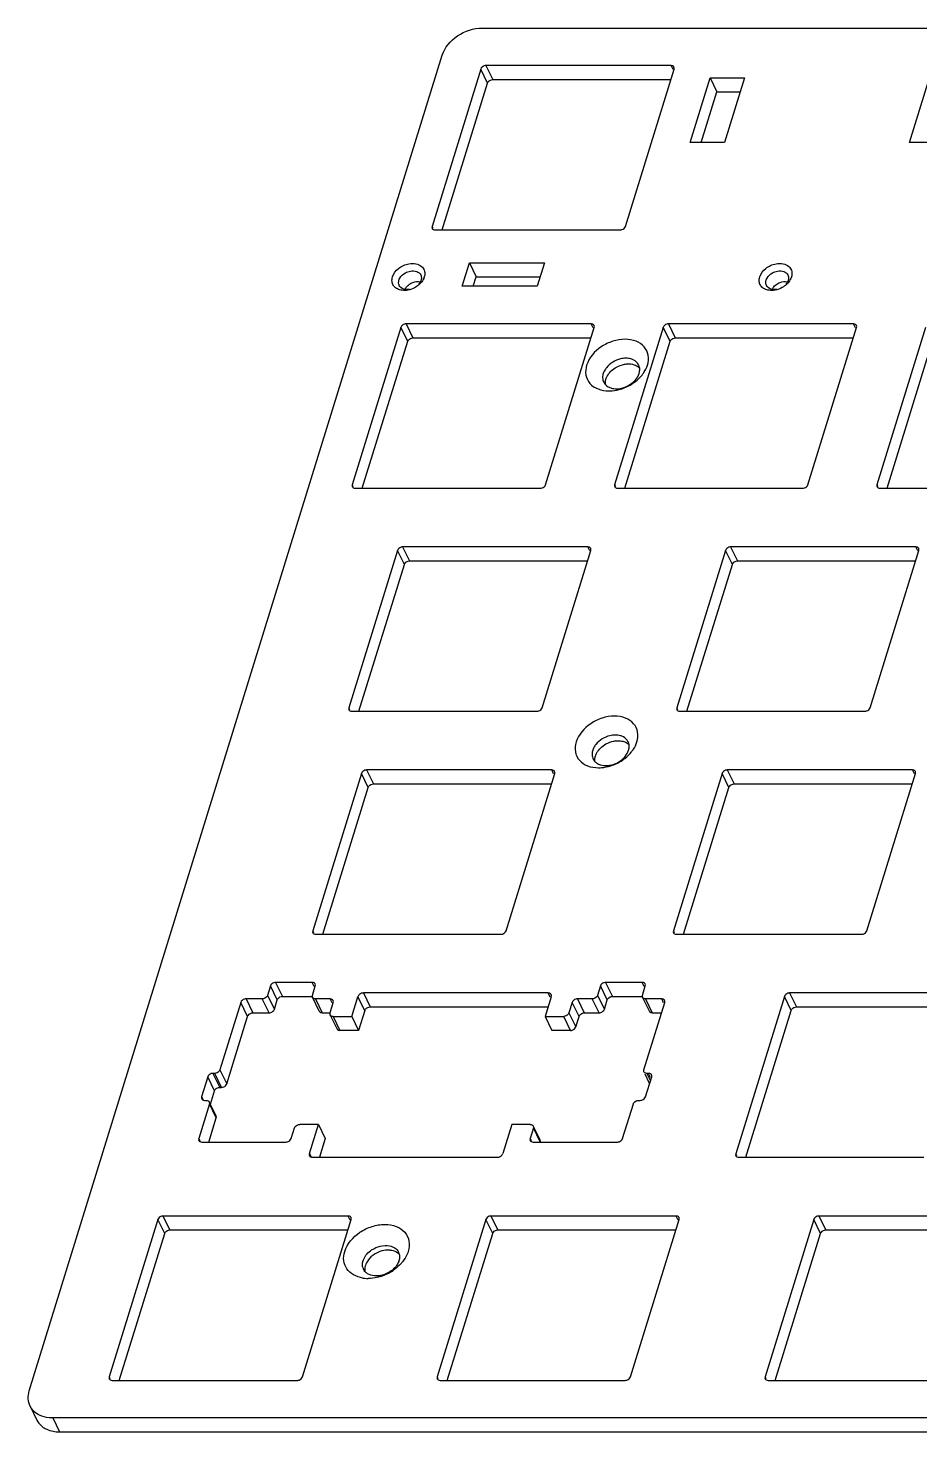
# Model space of a CAD drawing. Header units: millimetres. Extents: x 491 to 1718, y -1006 to -146.
# Drawn here: x 1123.4 to 1182.9, y -400.4 to -306.7 of the extents above; entities that cross this region are included whole.
import ezdxf

# ---------------------------------------------------------------- set-up
doc = ezdxf.new("R2010")
doc.units = ezdxf.units.MM
doc.layers.get('0').update_dxf_attribs({"lineweight": 30})

msp = doc.modelspace()

# ---------------------------------------------------------------- linework, layer by layer
at = {"color": 7, "linetype": 'Continuous'}
for p, q in [((1153.681, -306.677), (1508.336, -306.677)), ((1123.458, -397.621), (1151.006, -308.479)), ((1153.569, -309.411), (1150.323, -319.915)), ((1154.027, -310.343), (1153.569, -309.411)), ((1153.912, -309.18), (1154.37, -310.112)), ((1166.264, -309.18), (1153.912, -309.18)), ((1163.218, -319.915), (1166.464, -309.411)), ((1166.394, -309.445), (1166.264, -309.18)), ((1167.532, -314.314), (1168.863, -310.006)), ((1168.863, -310.006), (1169.321, -310.939)), ((1168.863, -310.006), (1171.166, -310.006)), ((1171.166, -310.006), (1169.835, -314.314)), ((1182.177, -314.314), (1183.508, -310.006)), ((1150.997, -320.146), (1154.027, -310.343)), ((1154.37, -310.112), (1166.247, -310.112)), ((1168.278, -314.314), (1169.321, -310.939)), ((1169.321, -310.939), (1170.878, -310.939)), ((1169.835, -314.314), (1167.532, -314.314)), ((1184.48, -314.314), (1182.177, -314.314)), ((1150.323, -319.915), (1150.376, -320.023)), ((1150.523, -320.146), (1162.875, -320.146)), ((1152.328, -323.91), (1152.812, -322.343)), ((1152.812, -322.343), (1153.27, -323.276)), ((1152.812, -322.343), (1157.819, -322.343)), ((1157.819, -322.343), (1157.335, -323.91)), ((1157.335, -323.91), (1152.328, -323.91)), ((1153.074, -323.91), (1153.27, -323.276)), ((1153.27, -323.276), (1157.531, -323.276)), ((1148.243, -326.647), (1144.997, -337.151)), ((1148.7, -327.579), (1148.243, -326.647)), ((1148.586, -326.415), (1149.044, -327.348)), ((1160.937, -326.415), (1148.586, -326.415)), ((1157.892, -337.151), (1161.138, -326.647)), ((1161.068, -326.681), (1160.937, -326.415)), ((1165.743, -326.647), (1162.497, -337.151)), ((1166.201, -327.579), (1165.743, -326.647)), ((1166.086, -326.415), (1166.544, -327.348)), ((1178.438, -326.415), (1166.086, -326.415)), ((1175.392, -337.151), (1178.638, -326.647)), ((1178.568, -326.681), (1178.438, -326.415)), ((1183.243, -326.647), (1179.997, -337.151)), ((1145.671, -337.382), (1148.7, -327.579)), ((1149.044, -327.348), (1160.921, -327.348)), ((1163.171, -337.382), (1166.201, -327.579)), ((1166.544, -327.348), (1178.421, -327.348)), ((1180.671, -337.382), (1183.701, -327.579)), ((1144.997, -337.151), (1145.049, -337.258)), ((1162.497, -337.151), (1162.55, -337.258)), ((1179.997, -337.151), (1180.05, -337.258)), ((1145.197, -337.382), (1157.548, -337.382)), ((1162.697, -337.382), (1175.049, -337.382)), ((1180.197, -337.382), (1192.549, -337.382)), ((1148.019, -341.53), (1144.773, -352.034)), ((1148.476, -342.462), (1148.019, -341.53)), ((1148.362, -341.299), (1148.819, -342.231)), ((1160.713, -341.299), (1148.362, -341.299)), ((1157.667, -352.034), (1160.913, -341.53)), ((1160.843, -341.564), (1160.713, -341.299)), ((1169.894, -341.53), (1166.648, -352.034)), ((1170.351, -342.462), (1169.894, -341.53)), ((1170.237, -341.299), (1170.695, -342.231)), ((1182.588, -341.299), (1170.237, -341.299)), ((1179.543, -352.034), (1182.789, -341.53)), ((1182.719, -341.564), (1182.588, -341.299)), ((1145.447, -352.265), (1148.476, -342.462)), ((1148.819, -342.231), (1160.697, -342.231)), ((1167.322, -352.265), (1170.351, -342.462)), ((1170.695, -342.231), (1182.572, -342.231)), ((1144.773, -352.034), (1144.825, -352.142)), ((1166.648, -352.034), (1166.7, -352.142)), ((1144.973, -352.265), (1157.324, -352.265)), ((1166.848, -352.265), (1179.199, -352.265)), ((1145.607, -356.413), (1142.361, -366.917)), ((1146.064, -357.345), (1145.607, -356.413)), ((1145.95, -356.182), (1146.408, -357.114)), ((1158.301, -356.182), (1145.95, -356.182)), ((1155.256, -366.917), (1158.502, -356.413)), ((1158.432, -356.447), (1158.301, -356.182)), ((1169.67, -356.413), (1166.423, -366.917)), ((1170.127, -357.345), (1169.67, -356.413)), ((1170.013, -356.182), (1170.47, -357.114)), ((1182.364, -356.182), (1170.013, -356.182)), ((1179.318, -366.917), (1182.564, -356.413)), ((1182.494, -356.447), (1182.364, -356.182)), ((1143.035, -367.148), (1146.064, -357.345)), ((1146.408, -357.114), (1158.285, -357.114)), ((1167.098, -367.148), (1170.127, -357.345)), ((1170.47, -357.114), (1182.348, -357.114)), ((1142.361, -366.917), (1142.414, -367.025)), ((1142.561, -367.148), (1154.913, -367.148)), ((1166.423, -366.917), (1166.476, -367.025)), ((1166.624, -367.148), (1178.975, -367.148)), ((1139.539, -370.595), (1139.345, -371.222)), ((1139.996, -371.527), (1139.539, -370.595)), ((1139.888, -370.36), (1140.345, -371.292)), ((1142.328, -370.36), (1139.888, -370.36)), ((1142.461, -370.63), (1142.328, -370.36)), ((1142.339, -371.222), (1142.532, -370.595)), ((1161.552, -370.595), (1161.358, -371.222)), ((1162.01, -371.527), (1161.552, -370.595)), ((1161.901, -370.36), (1162.359, -371.292)), ((1164.342, -370.36), (1161.901, -370.36)), ((1164.474, -370.63), (1164.342, -370.36)), ((1164.352, -371.222), (1164.546, -370.595)), ((1137.565, -371.692), (1136.173, -376.196)), ((1138.023, -372.624), (1137.565, -371.692)), ((1137.914, -371.457), (1138.371, -372.389)), ((1138.996, -371.457), (1137.914, -371.457)), ((1139.454, -372.389), (1138.996, -371.457)), ((1139.345, -371.222), (1139.803, -372.154)), ((1139.803, -372.154), (1139.996, -371.527)), ((1140.345, -371.292), (1142.339, -371.292)), ((1142.345, -371.354), (1142.339, -371.222)), ((1142.803, -372.286), (1142.346, -371.354)), ((1142.542, -371.457), (1143, -372.389)), ((1143.532, -371.457), (1142.542, -371.457)), ((1143.518, -372.397), (1143.736, -371.692)), ((1143.665, -371.727), (1143.532, -371.457)), ((1144.97, -372.632), (1145.378, -371.312)), ((1145.835, -372.244), (1145.378, -371.312)), ((1145.744, -371.065), (1146.202, -371.997)), ((1158.059, -371.065), (1145.744, -371.065)), ((1158.273, -371.312), (1157.865, -372.632)), ((1158.198, -371.349), (1158.059, -371.065)), ((1159.67, -371.692), (1159.453, -372.397)), ((1160.128, -372.624), (1159.67, -371.692)), ((1160.019, -371.457), (1160.477, -372.389)), ((1161.009, -371.457), (1160.019, -371.457)), ((1161.467, -372.389), (1161.009, -371.457)), ((1161.358, -371.222), (1161.816, -372.154)), ((1161.816, -372.154), (1162.01, -371.527)), ((1162.359, -371.292), (1164.352, -371.292)), ((1164.359, -371.354), (1164.352, -371.222)), ((1164.816, -372.286), (1164.359, -371.354)), ((1164.45, -376.196), (1165.842, -371.692)), ((1164.556, -371.457), (1165.013, -372.389)), ((1165.638, -371.457), (1164.556, -371.457)), ((1165.77, -371.727), (1165.638, -371.457)), ((1173.82, -371.296), (1170.574, -381.801)), ((1174.278, -372.229), (1173.82, -371.296)), ((1174.164, -371.065), (1174.621, -371.997)), ((1186.515, -371.065), (1174.164, -371.065)), ((1136.631, -377.128), (1138.023, -372.624)), ((1138.371, -372.389), (1139.454, -372.389)), ((1143, -372.389), (1143.518, -372.389)), ((1143.525, -372.529), (1143.518, -372.397)), ((1143.983, -373.461), (1143.525, -372.529)), ((1143.722, -372.632), (1144.179, -373.564)), ((1143.722, -372.632), (1144.97, -372.632)), ((1144.97, -372.632), (1145.427, -373.564)), ((1145.835, -372.244), (1145.427, -373.564)), ((1146.202, -371.997), (1158.061, -371.997)), ((1157.865, -372.632), (1158.322, -373.564)), ((1157.865, -372.632), (1159.104, -372.632)), ((1159.561, -373.564), (1159.104, -372.632)), ((1159.453, -372.397), (1159.91, -373.329)), ((1159.91, -373.329), (1160.128, -372.624)), ((1160.477, -372.389), (1161.467, -372.389)), ((1165.013, -372.389), (1165.626, -372.389)), ((1171.249, -382.032), (1174.278, -372.229)), ((1174.621, -371.997), (1186.499, -371.997)), ((1145.427, -373.564), (1144.179, -373.564)), ((1159.561, -373.564), (1158.322, -373.564)), ((1135.709, -376.431), (1136.167, -377.363)), ((1135.824, -376.431), (1135.709, -376.431)), ((1136.282, -377.363), (1135.824, -376.431)), ((1136.173, -376.196), (1136.631, -377.128)), ((1164.456, -376.328), (1164.45, -376.196)), ((1164.837, -377.103), (1164.535, -376.489)), ((1164.653, -376.431), (1164.894, -376.92)), ((1164.768, -376.431), (1164.653, -376.431)), ((1164.901, -376.701), (1164.768, -376.431)), ((1135.36, -376.666), (1134.949, -377.998)), ((1135.818, -377.598), (1135.36, -376.666)), ((1136.167, -377.363), (1136.282, -377.363)), ((1164.561, -377.998), (1164.972, -376.666)), ((1134.949, -377.998), (1135.051, -378.206)), ((1135.152, -378.233), (1135.267, -378.233)), ((1135.464, -378.335), (1135.471, -378.468)), ((1135.922, -379.268), (1135.464, -378.335)), ((1135.541, -378.493), (1135.818, -377.598)), ((1164.097, -378.233), (1164.212, -378.233)), ((1135.471, -378.468), (1134.757, -380.778)), ((1135.929, -379.4), (1135.471, -378.468)), ((1163.034, -380.778), (1163.748, -378.468)), ((1135.43, -381.013), (1135.929, -379.4)), ((1140.928, -380.778), (1141.146, -380.073)), ((1142.743, -379.838), (1141.495, -379.838)), ((1142.141, -381.785), (1142.743, -379.838)), ((1142.743, -379.838), (1143.2, -380.771)), ((1155.638, -379.838), (1155.036, -381.785)), ((1156.877, -379.838), (1155.638, -379.838)), ((1157.08, -380.073), (1156.862, -380.778)), ((1157.531, -380.874), (1157.073, -379.941)), ((1157.074, -379.941), (1157.08, -380.073)), ((1157.538, -381.006), (1157.08, -380.073)), ((1134.757, -380.778), (1134.859, -380.987)), ((1134.961, -381.013), (1140.579, -381.013)), ((1143.2, -380.771), (1142.811, -382.032)), ((1156.862, -380.778), (1156.965, -380.987)), ((1157.066, -381.013), (1162.685, -381.013)), ((1142.141, -381.785), (1142.25, -382.006)), ((1142.355, -382.032), (1154.67, -382.032)), ((1170.574, -381.801), (1170.627, -381.908)), ((1170.775, -382.032), (1183.126, -382.032)), ((1132.376, -385.948), (1132.834, -386.881)), ((1144.728, -385.948), (1132.376, -385.948)), ((1144.858, -386.214), (1144.728, -385.948)), ((1154.252, -385.948), (1154.709, -386.881)), ((1166.603, -385.948), (1154.252, -385.948)), ((1166.733, -386.214), (1166.603, -385.948)), ((1176.127, -385.948), (1176.584, -386.881)), ((1188.478, -385.948), (1176.127, -385.948)), ((1132.033, -386.179), (1128.787, -396.684)), ((1132.491, -387.112), (1132.033, -386.179)), ((1132.834, -386.881), (1144.711, -386.881)), ((1141.682, -396.684), (1144.928, -386.179)), ((1153.909, -386.179), (1150.662, -396.684)), ((1154.366, -387.112), (1153.909, -386.179)), ((1154.709, -386.881), (1166.587, -386.881)), ((1163.557, -396.684), (1166.803, -386.179)), ((1175.784, -386.179), (1172.538, -396.684)), ((1176.241, -387.112), (1175.784, -386.179)), ((1176.584, -386.881), (1188.462, -386.881)), ((1129.462, -396.915), (1132.491, -387.112)), ((1151.337, -396.915), (1154.366, -387.112)), ((1173.212, -396.915), (1176.241, -387.112)), ((1128.787, -396.684), (1128.84, -396.791)), ((1128.988, -396.915), (1141.339, -396.915)), ((1150.662, -396.684), (1150.715, -396.791)), ((1150.863, -396.915), (1163.214, -396.915)), ((1172.538, -396.684), (1172.59, -396.791)), ((1172.738, -396.915), (1185.089, -396.915)), ((1123.512, -398.635), (1123.97, -399.567)), ((1125.02, -399.423), (1125.478, -400.355)), ((1516.103, -399.423), (1125.02, -399.423)), ((1125.478, -400.355), (1516.561, -400.355))]:
    msp.add_line(p, q, dxfattribs=at)
for centre, radius, start, end in [((1148.507, -323.669), 0.418, 194.35605, 206.14092), ((1172.998, -323.669), 0.418, 194.35605, 206.14092), ((1163.631, -329.865), 0.737, 42.97183, 50.16591), ((1162.384, -329.999), 0.686, 194.17779, 220.93074), ((1162.407, -329.979), 0.716, 220.9307, 224.79642), ((1162.021, -327.865), 3.04, 287.68324, 303.91527), ((1162.93, -355.01), 0.737, 42.97183, 50.16591), ((1161.683, -355.144), 0.686, 194.17779, 220.93074), ((1161.706, -355.124), 0.716, 220.9307, 224.79642), ((1161.32, -353.01), 3.04, 287.68324, 303.91527), ((1147.471, -388.66), 0.685, 10.86414, 26.08851), ((1146.362, -389.205), 0.68, 194.34587, 206.14095), ((1146.4, -389.174), 0.729, 220.53355, 229.44943), ((1145.945, -386.947), 3.178, 287.68079, 303.91477), ((1146.361, -387.411), 2.551, 318.64607, 321.49859), ((1146.044, -387.879), 2.232, 261.46899, 264.95585), ((1146.056, -387.732), 2.38, 264.97074, 270.03059)]:
    msp.add_arc(centre, radius, start, end, dxfattribs=at)
for points, knots in [([(1151.006, -308.479), (1151.166, -307.96), (1151.972, -307.047), (1153.1, -306.677), (1153.681, -306.677)], [0, 0, 0, 0, 0.483018, 1, 1, 1, 1]), ([(1153.912, -309.18), (1153.875, -309.18), (1153.735, -309.203), (1153.6, -309.31), (1153.569, -309.411)], [0, 0, 0, 0, 0.259073, 1, 1, 1, 1]), ([(1166.457, -309.281), (1166.449, -309.265), (1166.405, -309.203), (1166.321, -309.18), (1166.264, -309.18)], [0, 0, 0, 0, 0.230739, 1, 1, 1, 1]), ([(1154.027, -310.343), (1154.037, -310.311), (1154.108, -310.185), (1154.261, -310.112), (1154.37, -310.112)], [0, 0, 0, 0, 0.234683, 1, 1, 1, 1]), ([(1162.875, -320.146), (1162.912, -320.146), (1163.052, -320.123), (1163.187, -320.016), (1163.218, -319.915)], [0, 0, 0, 0, 0.259073, 1, 1, 1, 1]), ([(1147.684, -323.283), (1147.752, -323.063), (1148.072, -322.658), (1148.53, -322.451), (1148.779, -322.405)], [0, 0, 0, 0, 0.476961, 1, 1, 1, 1]), ([(1148.113, -323.501), (1148.128, -323.453), (1148.22, -323.251), (1148.394, -323.094), (1148.542, -323.011)], [0, 0, 0, 0, 0.230397, 1, 1, 1, 1]), ([(1148.779, -322.405), (1148.934, -322.377), (1149.234, -322.369), (1149.518, -322.49), (1149.621, -322.579)], [0, 0, 0, 0, 0.534997, 1, 1, 1, 1]), ([(1148.875, -322.89), (1149.015, -322.864), (1149.288, -322.865), (1149.516, -323.043), (1149.568, -323.149)], [0, 0, 0, 0, 0.546134, 1, 1, 1, 1]), ([(1149.621, -322.579), (1149.701, -322.647), (1149.83, -322.828), (1149.846, -323.049), (1149.831, -323.155)], [0, 0, 0, 0, 0.493201, 1, 1, 1, 1]), ([(1172.175, -323.283), (1172.243, -323.063), (1172.563, -322.658), (1173.021, -322.451), (1173.27, -322.405)], [0, 0, 0, 0, 0.476961, 1, 1, 1, 1]), ([(1172.604, -323.501), (1172.619, -323.453), (1172.711, -323.251), (1172.885, -323.094), (1173.033, -323.011)], [0, 0, 0, 0, 0.230397, 1, 1, 1, 1]), ([(1173.27, -322.405), (1173.425, -322.377), (1173.725, -322.369), (1174.009, -322.49), (1174.112, -322.579)], [0, 0, 0, 0, 0.534997, 1, 1, 1, 1]), ([(1173.366, -322.89), (1173.506, -322.864), (1173.779, -322.865), (1174.007, -323.043), (1174.059, -323.149)], [0, 0, 0, 0, 0.546134, 1, 1, 1, 1]), ([(1174.112, -322.579), (1174.192, -322.647), (1174.321, -322.828), (1174.337, -323.049), (1174.322, -323.155)], [0, 0, 0, 0, 0.493201, 1, 1, 1, 1]), ([(1148.236, -324.162), (1148.134, -324.14), (1147.941, -324.069), (1147.723, -323.859), (1147.629, -323.576), (1147.655, -323.379), (1147.684, -323.283)], [0, 0, 0, 0, 0.26673, 0.508909, 0.746122, 1, 1, 1, 1]), ([(1148.102, -323.773), (1148.085, -323.708), (1148.084, -323.613), (1148.106, -323.524), (1148.113, -323.501)], [0, 0, 0, 0, 0.737903, 1, 1, 1, 1]), ([(1148.825, -324.112), (1148.77, -324.122), (1148.569, -324.143), (1148.35, -324.086), (1148.239, -323.991)], [0, 0, 0, 0, 0.278584, 1, 1, 1, 1]), ([(1148.893, -323.726), (1148.943, -323.698), (1149.141, -323.606), (1149.371, -323.573), (1149.529, -323.6)], [0, 0, 0, 0, 0.262448, 1, 1, 1, 1]), ([(1149.577, -323.674), (1149.55, -323.705), (1149.434, -323.826), (1149.296, -323.926), (1149.186, -323.988)], [0, 0, 0, 0, 0.24409, 1, 1, 1, 1]), ([(1149.587, -323.501), (1149.58, -323.525), (1149.542, -323.623), (1149.483, -323.712), (1149.43, -323.773)], [0, 0, 0, 0, 0.236531, 1, 1, 1, 1]), ([(1149.803, -323.283), (1149.792, -323.318), (1149.738, -323.459), (1149.653, -323.587), (1149.577, -323.674)], [0, 0, 0, 0, 0.23653, 1, 1, 1, 1]), ([(1172.727, -324.162), (1172.625, -324.14), (1172.432, -324.069), (1172.214, -323.859), (1172.12, -323.576), (1172.146, -323.379), (1172.175, -323.283)], [0, 0, 0, 0, 0.26673, 0.508909, 0.746122, 1, 1, 1, 1]), ([(1172.593, -323.773), (1172.576, -323.708), (1172.575, -323.613), (1172.597, -323.524), (1172.604, -323.501)], [0, 0, 0, 0, 0.737903, 1, 1, 1, 1]), ([(1173.316, -324.112), (1173.261, -324.122), (1173.06, -324.143), (1172.841, -324.086), (1172.73, -323.991)], [0, 0, 0, 0, 0.278584, 1, 1, 1, 1]), ([(1173.384, -323.726), (1173.434, -323.698), (1173.632, -323.606), (1173.862, -323.573), (1174.02, -323.6)], [0, 0, 0, 0, 0.262448, 1, 1, 1, 1]), ([(1174.068, -323.674), (1174.041, -323.705), (1173.925, -323.826), (1173.787, -323.926), (1173.677, -323.988)], [0, 0, 0, 0, 0.24409, 1, 1, 1, 1]), ([(1174.078, -323.501), (1174.071, -323.525), (1174.033, -323.623), (1173.974, -323.712), (1173.921, -323.773)], [0, 0, 0, 0, 0.236531, 1, 1, 1, 1]), ([(1174.293, -323.283), (1174.283, -323.318), (1174.229, -323.459), (1174.144, -323.587), (1174.068, -323.674)], [0, 0, 0, 0, 0.23653, 1, 1, 1, 1]), ([(1148.707, -324.162), (1148.667, -324.169), (1148.511, -324.191), (1148.35, -324.185), (1148.236, -324.162)], [0, 0, 0, 0, 0.261057, 1, 1, 1, 1]), ([(1173.198, -324.162), (1173.158, -324.169), (1173.002, -324.191), (1172.841, -324.185), (1172.727, -324.162)], [0, 0, 0, 0, 0.261057, 1, 1, 1, 1]), ([(1148.586, -326.415), (1148.549, -326.415), (1148.409, -326.439), (1148.274, -326.546), (1148.243, -326.647)], [0, 0, 0, 0, 0.259073, 1, 1, 1, 1]), ([(1161.131, -326.517), (1161.123, -326.501), (1161.078, -326.439), (1160.995, -326.415), (1160.937, -326.415)], [0, 0, 0, 0, 0.230739, 1, 1, 1, 1]), ([(1166.086, -326.415), (1166.049, -326.415), (1165.909, -326.439), (1165.774, -326.546), (1165.743, -326.647)], [0, 0, 0, 0, 0.259073, 1, 1, 1, 1]), ([(1178.631, -326.517), (1178.623, -326.501), (1178.578, -326.439), (1178.495, -326.415), (1178.438, -326.415)], [0, 0, 0, 0, 0.230739, 1, 1, 1, 1]), ([(1148.7, -327.579), (1148.71, -327.547), (1148.782, -327.421), (1148.934, -327.348), (1149.044, -327.348)], [0, 0, 0, 0, 0.234683, 1, 1, 1, 1]), ([(1164.687, -329.169), (1164.752, -328.958), (1164.799, -328.513), (1164.507, -327.899), (1163.916, -327.518), (1163.166, -327.403), (1162.354, -327.543), (1161.376, -328.012), (1160.788, -328.673), (1160.635, -329.169)], [0, 0, 0, 0, 0.111566, 0.216047, 0.327087, 0.453023, 0.592443, 0.737249, 1, 1, 1, 1]), ([(1166.201, -327.579), (1166.21, -327.547), (1166.282, -327.421), (1166.434, -327.348), (1166.544, -327.348)], [0, 0, 0, 0, 0.234683, 1, 1, 1, 1]), ([(1163.25, -328.71), (1163.129, -328.71), (1162.641, -328.772), (1162.179, -329.05), (1161.95, -329.339)], [0, 0, 0, 0, 0.247268, 1, 1, 1, 1]), ([(1163.684, -328.787), (1163.652, -328.774), (1163.511, -328.728), (1163.362, -328.71), (1163.25, -328.71)], [0, 0, 0, 0, 0.239429, 1, 1, 1, 1]), ([(1164.102, -329.156), (1164.082, -329.115), (1163.983, -328.954), (1163.817, -328.84), (1163.684, -328.787)], [0, 0, 0, 0, 0.241494, 1, 1, 1, 1]), ([(1160.635, -329.169), (1160.569, -329.379), (1160.522, -329.824), (1160.815, -330.438), (1161.405, -330.82), (1161.88, -330.892), (1162.128, -330.892)], [0, 0, 0, 0, 0.246271, 0.476902, 0.72201, 1, 1, 1, 1]), ([(1161.738, -329.728), (1161.727, -329.765), (1161.691, -329.908), (1161.693, -330.062), (1161.719, -330.167)], [0, 0, 0, 0, 0.262386, 1, 1, 1, 1]), ([(1161.95, -329.339), (1161.925, -329.369), (1161.838, -329.489), (1161.77, -329.624), (1161.738, -329.728)], [0, 0, 0, 0, 0.262303, 1, 1, 1, 1]), ([(1161.921, -330.101), (1161.933, -330.062), (1161.995, -329.9), (1162.094, -329.752), (1162.182, -329.653)], [0, 0, 0, 0, 0.236348, 1, 1, 1, 1]), ([(1162.182, -329.653), (1162.212, -329.619), (1162.343, -329.484), (1162.497, -329.372), (1162.621, -329.303)], [0, 0, 0, 0, 0.244275, 1, 1, 1, 1]), ([(1162.621, -330.747), (1162.949, -330.747), (1163.586, -330.537), (1164.042, -330.021), (1164.133, -329.728)], [0, 0, 0, 0, 0.516982, 1, 1, 1, 1]), ([(1163.154, -329.109), (1163.2, -329.101), (1163.376, -329.076), (1163.558, -329.081), (1163.687, -329.108)], [0, 0, 0, 0, 0.260969, 1, 1, 1, 1]), ([(1163.687, -329.108), (1163.727, -329.116), (1163.876, -329.154), (1164.017, -329.226), (1164.104, -329.299)], [0, 0, 0, 0, 0.2646, 1, 1, 1, 1]), ([(1164.133, -329.728), (1164.143, -329.696), (1164.175, -329.569), (1164.179, -329.434), (1164.162, -329.339)], [0, 0, 0, 0, 0.260925, 1, 1, 1, 1]), ([(1164.329, -329.828), (1164.37, -329.777), (1164.518, -329.574), (1164.633, -329.346), (1164.687, -329.169)], [0, 0, 0, 0, 0.262296, 1, 1, 1, 1]), ([(1161.899, -330.484), (1161.919, -330.503), (1162.004, -330.58), (1162.106, -330.637), (1162.186, -330.669)], [0, 0, 0, 0, 0.241631, 1, 1, 1, 1]), ([(1162.186, -330.669), (1162.219, -330.682), (1162.36, -330.729), (1162.509, -330.747), (1162.621, -330.747)], [0, 0, 0, 0, 0.239429, 1, 1, 1, 1]), ([(1163.717, -330.387), (1163.776, -330.348), (1164, -330.185), (1164.201, -329.99), (1164.329, -329.828)], [0, 0, 0, 0, 0.256296, 1, 1, 1, 1]), ([(1162.128, -330.892), (1162.195, -330.892), (1162.472, -330.88), (1162.745, -330.824), (1162.944, -330.761)], [0, 0, 0, 0, 0.243084, 1, 1, 1, 1]), ([(1157.548, -337.382), (1157.585, -337.382), (1157.726, -337.359), (1157.86, -337.252), (1157.892, -337.151)], [0, 0, 0, 0, 0.259073, 1, 1, 1, 1]), ([(1175.049, -337.382), (1175.086, -337.382), (1175.226, -337.359), (1175.361, -337.252), (1175.392, -337.151)], [0, 0, 0, 0, 0.259073, 1, 1, 1, 1]), ([(1148.362, -341.299), (1148.325, -341.299), (1148.184, -341.322), (1148.05, -341.429), (1148.019, -341.53)], [0, 0, 0, 0, 0.259073, 1, 1, 1, 1]), ([(1160.907, -341.4), (1160.899, -341.384), (1160.854, -341.322), (1160.771, -341.299), (1160.713, -341.299)], [0, 0, 0, 0, 0.230739, 1, 1, 1, 1]), ([(1170.237, -341.299), (1170.2, -341.299), (1170.06, -341.322), (1169.925, -341.429), (1169.894, -341.53)], [0, 0, 0, 0, 0.259073, 1, 1, 1, 1]), ([(1182.782, -341.4), (1182.774, -341.384), (1182.729, -341.322), (1182.646, -341.299), (1182.588, -341.299)], [0, 0, 0, 0, 0.230739, 1, 1, 1, 1]), ([(1148.476, -342.462), (1148.486, -342.43), (1148.558, -342.304), (1148.71, -342.231), (1148.819, -342.231)], [0, 0, 0, 0, 0.234683, 1, 1, 1, 1]), ([(1170.351, -342.462), (1170.361, -342.43), (1170.433, -342.304), (1170.585, -342.231), (1170.695, -342.231)], [0, 0, 0, 0, 0.234683, 1, 1, 1, 1]), ([(1157.324, -352.265), (1157.361, -352.265), (1157.502, -352.242), (1157.636, -352.135), (1157.667, -352.034)], [0, 0, 0, 0, 0.259073, 1, 1, 1, 1]), ([(1179.199, -352.265), (1179.236, -352.265), (1179.377, -352.242), (1179.511, -352.135), (1179.543, -352.034)], [0, 0, 0, 0, 0.259073, 1, 1, 1, 1]), ([(1163.986, -354.314), (1164.051, -354.103), (1164.098, -353.658), (1163.805, -353.044), (1163.215, -352.663), (1162.464, -352.547), (1161.652, -352.688), (1160.675, -353.157), (1160.087, -353.818), (1159.933, -354.314)], [0, 0, 0, 0, 0.111566, 0.216047, 0.327087, 0.453023, 0.592443, 0.737249, 1, 1, 1, 1]), ([(1162.549, -353.855), (1162.428, -353.855), (1161.94, -353.917), (1161.478, -354.195), (1161.248, -354.483)], [0, 0, 0, 0, 0.247268, 1, 1, 1, 1]), ([(1162.983, -353.932), (1162.95, -353.919), (1162.81, -353.873), (1162.661, -353.855), (1162.549, -353.855)], [0, 0, 0, 0, 0.239429, 1, 1, 1, 1]), ([(1163.401, -354.3), (1163.381, -354.26), (1163.282, -354.099), (1163.116, -353.985), (1162.983, -353.932)], [0, 0, 0, 0, 0.241494, 1, 1, 1, 1]), ([(1159.933, -354.314), (1159.868, -354.524), (1159.821, -354.969), (1160.114, -355.583), (1160.704, -355.965), (1161.178, -356.037), (1161.427, -356.037)], [0, 0, 0, 0, 0.246271, 0.476902, 0.72201, 1, 1, 1, 1]), ([(1161.037, -354.873), (1161.025, -354.91), (1160.99, -355.053), (1160.991, -355.206), (1161.018, -355.312)], [0, 0, 0, 0, 0.262386, 1, 1, 1, 1]), ([(1161.248, -354.483), (1161.224, -354.514), (1161.137, -354.634), (1161.069, -354.769), (1161.037, -354.873)], [0, 0, 0, 0, 0.262303, 1, 1, 1, 1]), ([(1161.22, -355.246), (1161.232, -355.207), (1161.294, -355.044), (1161.393, -354.897), (1161.481, -354.798)], [0, 0, 0, 0, 0.236348, 1, 1, 1, 1]), ([(1161.481, -354.798), (1161.511, -354.764), (1161.642, -354.629), (1161.796, -354.517), (1161.92, -354.448)], [0, 0, 0, 0, 0.244275, 1, 1, 1, 1]), ([(1161.92, -355.891), (1162.248, -355.891), (1162.885, -355.682), (1163.341, -355.166), (1163.432, -354.873)], [0, 0, 0, 0, 0.516982, 1, 1, 1, 1]), ([(1162.453, -354.254), (1162.499, -354.246), (1162.675, -354.221), (1162.857, -354.226), (1162.986, -354.252)], [0, 0, 0, 0, 0.260969, 1, 1, 1, 1]), ([(1162.986, -354.252), (1163.026, -354.26), (1163.174, -354.299), (1163.316, -354.371), (1163.402, -354.444)], [0, 0, 0, 0, 0.2646, 1, 1, 1, 1]), ([(1163.016, -355.532), (1163.075, -355.493), (1163.299, -355.33), (1163.5, -355.134), (1163.628, -354.973)], [0, 0, 0, 0, 0.256296, 1, 1, 1, 1]), ([(1163.432, -354.873), (1163.442, -354.84), (1163.474, -354.713), (1163.478, -354.579), (1163.461, -354.483)], [0, 0, 0, 0, 0.260925, 1, 1, 1, 1]), ([(1163.628, -354.973), (1163.669, -354.922), (1163.817, -354.719), (1163.931, -354.49), (1163.986, -354.314)], [0, 0, 0, 0, 0.262296, 1, 1, 1, 1]), ([(1161.198, -355.629), (1161.217, -355.648), (1161.303, -355.725), (1161.405, -355.782), (1161.485, -355.814)], [0, 0, 0, 0, 0.241631, 1, 1, 1, 1]), ([(1161.427, -356.037), (1161.494, -356.037), (1161.77, -356.025), (1162.044, -355.969), (1162.243, -355.906)], [0, 0, 0, 0, 0.243084, 1, 1, 1, 1]), ([(1161.485, -355.814), (1161.518, -355.827), (1161.658, -355.873), (1161.807, -355.891), (1161.92, -355.891)], [0, 0, 0, 0, 0.239429, 1, 1, 1, 1]), ([(1145.95, -356.182), (1145.913, -356.182), (1145.773, -356.205), (1145.638, -356.312), (1145.607, -356.413)], [0, 0, 0, 0, 0.259073, 1, 1, 1, 1]), ([(1158.495, -356.283), (1158.487, -356.267), (1158.442, -356.205), (1158.359, -356.182), (1158.301, -356.182)], [0, 0, 0, 0, 0.230739, 1, 1, 1, 1]), ([(1170.013, -356.182), (1169.976, -356.182), (1169.835, -356.205), (1169.701, -356.312), (1169.67, -356.413)], [0, 0, 0, 0, 0.259073, 1, 1, 1, 1]), ([(1182.558, -356.283), (1182.55, -356.267), (1182.505, -356.205), (1182.422, -356.182), (1182.364, -356.182)], [0, 0, 0, 0, 0.230739, 1, 1, 1, 1]), ([(1146.064, -357.345), (1146.074, -357.313), (1146.146, -357.187), (1146.298, -357.114), (1146.408, -357.114)], [0, 0, 0, 0, 0.234683, 1, 1, 1, 1]), ([(1170.127, -357.345), (1170.137, -357.313), (1170.209, -357.187), (1170.361, -357.114), (1170.47, -357.114)], [0, 0, 0, 0, 0.234683, 1, 1, 1, 1]), ([(1154.913, -367.148), (1154.949, -367.148), (1155.09, -367.125), (1155.224, -367.018), (1155.256, -366.917)], [0, 0, 0, 0, 0.259073, 1, 1, 1, 1]), ([(1178.975, -367.148), (1179.012, -367.148), (1179.153, -367.125), (1179.287, -367.018), (1179.318, -366.917)], [0, 0, 0, 0, 0.259073, 1, 1, 1, 1]), ([(1139.888, -370.36), (1139.85, -370.36), (1139.707, -370.384), (1139.57, -370.493), (1139.539, -370.595)], [0, 0, 0, 0, 0.258957, 1, 1, 1, 1]), ([(1142.525, -370.463), (1142.517, -370.447), (1142.472, -370.384), (1142.387, -370.36), (1142.328, -370.36)], [0, 0, 0, 0, 0.230371, 1, 1, 1, 1]), ([(1161.901, -370.36), (1161.864, -370.36), (1161.721, -370.384), (1161.584, -370.493), (1161.552, -370.595)], [0, 0, 0, 0, 0.258957, 1, 1, 1, 1]), ([(1164.539, -370.463), (1164.531, -370.447), (1164.485, -370.384), (1164.401, -370.36), (1164.342, -370.36)], [0, 0, 0, 0, 0.230371, 1, 1, 1, 1]), ([(1137.914, -371.457), (1137.876, -371.457), (1137.734, -371.48), (1137.597, -371.589), (1137.565, -371.692)], [0, 0, 0, 0, 0.258957, 1, 1, 1, 1]), ([(1139.345, -371.222), (1139.335, -371.254), (1139.262, -371.383), (1139.107, -371.457), (1138.996, -371.457)], [0, 0, 0, 0, 0.234574, 1, 1, 1, 1]), ([(1139.996, -371.527), (1140.006, -371.495), (1140.079, -371.367), (1140.234, -371.292), (1140.345, -371.292)], [0, 0, 0, 0, 0.234574, 1, 1, 1, 1]), ([(1142.542, -371.457), (1142.521, -371.457), (1142.445, -371.45), (1142.369, -371.403), (1142.346, -371.354)], [0, 0, 0, 0, 0.283064, 1, 1, 1, 1]), ([(1143.729, -371.56), (1143.721, -371.544), (1143.676, -371.48), (1143.591, -371.457), (1143.532, -371.457)], [0, 0, 0, 0, 0.230371, 1, 1, 1, 1]), ([(1145.744, -371.065), (1145.705, -371.065), (1145.555, -371.09), (1145.411, -371.204), (1145.378, -371.312)], [0, 0, 0, 0, 0.259073, 1, 1, 1, 1]), ([(1158.265, -371.173), (1158.257, -371.156), (1158.209, -371.09), (1158.12, -371.065), (1158.059, -371.065)], [0, 0, 0, 0, 0.230739, 1, 1, 1, 1]), ([(1160.019, -371.457), (1159.982, -371.457), (1159.839, -371.48), (1159.702, -371.589), (1159.67, -371.692)], [0, 0, 0, 0, 0.258957, 1, 1, 1, 1]), ([(1161.358, -371.222), (1161.348, -371.254), (1161.275, -371.383), (1161.121, -371.457), (1161.009, -371.457)], [0, 0, 0, 0, 0.234574, 1, 1, 1, 1]), ([(1162.01, -371.527), (1162.02, -371.495), (1162.093, -371.367), (1162.247, -371.292), (1162.359, -371.292)], [0, 0, 0, 0, 0.234574, 1, 1, 1, 1]), ([(1164.556, -371.457), (1164.534, -371.457), (1164.459, -371.45), (1164.383, -371.403), (1164.359, -371.354)], [0, 0, 0, 0, 0.283064, 1, 1, 1, 1]), ([(1165.835, -371.56), (1165.827, -371.544), (1165.781, -371.48), (1165.697, -371.457), (1165.638, -371.457)], [0, 0, 0, 0, 0.230371, 1, 1, 1, 1]), ([(1174.164, -371.065), (1174.127, -371.065), (1173.986, -371.088), (1173.852, -371.195), (1173.82, -371.296)], [0, 0, 0, 0, 0.259073, 1, 1, 1, 1]), ([(1138.023, -372.624), (1138.033, -372.592), (1138.106, -372.463), (1138.26, -372.389), (1138.371, -372.389)], [0, 0, 0, 0, 0.234574, 1, 1, 1, 1]), ([(1139.454, -372.389), (1139.491, -372.389), (1139.634, -372.366), (1139.771, -372.257), (1139.803, -372.154)], [0, 0, 0, 0, 0.258957, 1, 1, 1, 1]), ([(1142.803, -372.286), (1142.811, -372.302), (1142.856, -372.365), (1142.941, -372.389), (1143, -372.389)], [0, 0, 0, 0, 0.230371, 1, 1, 1, 1]), ([(1143.722, -372.632), (1143.7, -372.632), (1143.625, -372.625), (1143.549, -372.578), (1143.525, -372.529)], [0, 0, 0, 0, 0.283064, 1, 1, 1, 1]), ([(1145.835, -372.244), (1145.846, -372.21), (1145.923, -372.075), (1146.085, -371.997), (1146.202, -371.997)], [0, 0, 0, 0, 0.234683, 1, 1, 1, 1]), ([(1159.453, -372.397), (1159.442, -372.429), (1159.37, -372.558), (1159.215, -372.632), (1159.104, -372.632)], [0, 0, 0, 0, 0.234574, 1, 1, 1, 1]), ([(1160.128, -372.624), (1160.138, -372.592), (1160.211, -372.463), (1160.366, -372.389), (1160.477, -372.389)], [0, 0, 0, 0, 0.234574, 1, 1, 1, 1]), ([(1161.467, -372.389), (1161.505, -372.389), (1161.647, -372.366), (1161.784, -372.257), (1161.816, -372.154)], [0, 0, 0, 0, 0.258957, 1, 1, 1, 1]), ([(1164.816, -372.286), (1164.824, -372.302), (1164.87, -372.365), (1164.954, -372.389), (1165.013, -372.389)], [0, 0, 0, 0, 0.230371, 1, 1, 1, 1]), ([(1174.278, -372.229), (1174.288, -372.197), (1174.36, -372.07), (1174.512, -371.997), (1174.621, -371.997)], [0, 0, 0, 0, 0.234683, 1, 1, 1, 1]), ([(1143.983, -373.461), (1143.99, -373.477), (1144.036, -373.54), (1144.121, -373.564), (1144.179, -373.564)], [0, 0, 0, 0, 0.230371, 1, 1, 1, 1]), ([(1159.561, -373.564), (1159.599, -373.564), (1159.742, -373.541), (1159.878, -373.432), (1159.91, -373.329)], [0, 0, 0, 0, 0.258957, 1, 1, 1, 1]), ([(1135.709, -376.431), (1135.671, -376.431), (1135.529, -376.454), (1135.392, -376.563), (1135.36, -376.666)], [0, 0, 0, 0, 0.258957, 1, 1, 1, 1]), ([(1136.173, -376.196), (1136.163, -376.228), (1136.09, -376.357), (1135.935, -376.431), (1135.824, -376.431)], [0, 0, 0, 0, 0.234574, 1, 1, 1, 1]), ([(1164.653, -376.431), (1164.632, -376.431), (1164.557, -376.424), (1164.481, -376.377), (1164.457, -376.328)], [0, 0, 0, 0, 0.283064, 1, 1, 1, 1]), ([(1164.965, -376.534), (1164.957, -376.518), (1164.912, -376.455), (1164.827, -376.431), (1164.768, -376.431)], [0, 0, 0, 0, 0.230371, 1, 1, 1, 1]), ([(1135.818, -377.598), (1135.828, -377.566), (1135.901, -377.437), (1136.055, -377.363), (1136.167, -377.363)], [0, 0, 0, 0, 0.234574, 1, 1, 1, 1]), ([(1163.748, -378.468), (1163.758, -378.435), (1163.831, -378.307), (1163.985, -378.233), (1164.097, -378.233)], [0, 0, 0, 0, 0.234574, 1, 1, 1, 1]), ([(1164.212, -378.233), (1164.249, -378.233), (1164.392, -378.209), (1164.529, -378.1), (1164.561, -377.998)], [0, 0, 0, 0, 0.258957, 1, 1, 1, 1]), ([(1141.146, -380.073), (1141.156, -380.041), (1141.229, -379.912), (1141.384, -379.838), (1141.495, -379.838)], [0, 0, 0, 0, 0.234574, 1, 1, 1, 1]), ([(1156.877, -379.838), (1156.898, -379.838), (1156.973, -379.845), (1157.049, -379.892), (1157.073, -379.941)], [0, 0, 0, 0, 0.283064, 1, 1, 1, 1]), ([(1140.579, -381.013), (1140.617, -381.013), (1140.76, -380.99), (1140.896, -380.881), (1140.928, -380.778)], [0, 0, 0, 0, 0.258957, 1, 1, 1, 1]), ([(1162.685, -381.013), (1162.722, -381.013), (1162.865, -380.99), (1163.002, -380.881), (1163.034, -380.778)], [0, 0, 0, 0, 0.258957, 1, 1, 1, 1]), ([(1154.67, -382.032), (1154.709, -382.032), (1154.859, -382.007), (1155.003, -381.893), (1155.036, -381.785)], [0, 0, 0, 0, 0.259073, 1, 1, 1, 1]), ([(1132.376, -385.948), (1132.34, -385.948), (1132.199, -385.971), (1132.064, -386.079), (1132.033, -386.179)], [0, 0, 0, 0, 0.259073, 1, 1, 1, 1]), ([(1144.921, -386.049), (1144.914, -386.034), (1144.869, -385.972), (1144.786, -385.948), (1144.728, -385.948)], [0, 0, 0, 0, 0.230739, 1, 1, 1, 1]), ([(1154.252, -385.948), (1154.215, -385.948), (1154.074, -385.971), (1153.94, -386.079), (1153.909, -386.179)], [0, 0, 0, 0, 0.259073, 1, 1, 1, 1]), ([(1166.797, -386.049), (1166.789, -386.034), (1166.744, -385.972), (1166.661, -385.948), (1166.603, -385.948)], [0, 0, 0, 0, 0.230739, 1, 1, 1, 1]), ([(1176.127, -385.948), (1176.09, -385.948), (1175.949, -385.971), (1175.815, -386.079), (1175.784, -386.179)], [0, 0, 0, 0, 0.259073, 1, 1, 1, 1]), ([(1132.491, -387.112), (1132.501, -387.08), (1132.573, -386.954), (1132.725, -386.881), (1132.834, -386.881)], [0, 0, 0, 0, 0.234683, 1, 1, 1, 1]), ([(1144.495, -388.31), (1144.656, -387.791), (1145.271, -387.1), (1146.293, -386.611), (1147.142, -386.463), (1147.926, -386.584), (1148.544, -386.983), (1148.849, -387.625), (1148.8, -388.09), (1148.732, -388.31)], [0, 0, 0, 0, 0.262751, 0.407557, 0.546977, 0.672912, 0.783953, 0.888434, 1, 1, 1, 1]), ([(1154.366, -387.112), (1154.376, -387.08), (1154.448, -386.954), (1154.6, -386.881), (1154.709, -386.881)], [0, 0, 0, 0, 0.234683, 1, 1, 1, 1]), ([(1176.241, -387.112), (1176.251, -387.08), (1176.323, -386.954), (1176.475, -386.881), (1176.584, -386.881)], [0, 0, 0, 0, 0.234683, 1, 1, 1, 1]), ([(1145.712, -390.086), (1145.493, -390.053), (1145.08, -389.926), (1144.599, -389.508), (1144.383, -388.92), (1144.434, -388.508), (1144.495, -388.31)], [0, 0, 0, 0, 0.269713, 0.512526, 0.747867, 1, 1, 1, 1]), ([(1145.722, -388.932), (1145.733, -388.893), (1145.794, -388.733), (1145.891, -388.588), (1145.977, -388.49)], [0, 0, 0, 0, 0.236528, 1, 1, 1, 1]), ([(1146.571, -388.446), (1146.503, -388.484), (1146.253, -388.646), (1146.044, -388.876), (1145.944, -389.071)], [0, 0, 0, 0, 0.263032, 1, 1, 1, 1]), ([(1145.977, -388.49), (1146.069, -388.384), (1146.485, -388.023), (1147.091, -387.856), (1147.492, -387.939)], [0, 0, 0, 0, 0.256075, 1, 1, 1, 1]), ([(1147.645, -388.25), (1147.603, -388.241), (1147.426, -388.215), (1147.245, -388.225), (1147.112, -388.25)], [0, 0, 0, 0, 0.239177, 1, 1, 1, 1]), ([(1147.492, -387.939), (1147.62, -387.965), (1147.86, -388.058), (1148.034, -388.253), (1148.086, -388.359)], [0, 0, 0, 0, 0.52519, 1, 1, 1, 1]), ([(1148.144, -388.527), (1148.115, -388.492), (1147.976, -388.358), (1147.789, -388.279), (1147.645, -388.25)], [0, 0, 0, 0, 0.23644, 1, 1, 1, 1]), ([(1148.732, -388.31), (1148.714, -388.37), (1148.623, -388.616), (1148.482, -388.843), (1148.358, -388.999)], [0, 0, 0, 0, 0.238076, 1, 1, 1, 1]), ([(1145.683, -389.242), (1145.678, -389.165), (1145.687, -389.059), (1145.714, -388.957), (1145.722, -388.932)], [0, 0, 0, 0, 0.741648, 1, 1, 1, 1]), ([(1145.874, -389.242), (1145.864, -389.276), (1145.831, -389.407), (1145.828, -389.546), (1145.847, -389.644)], [0, 0, 0, 0, 0.260929, 1, 1, 1, 1]), ([(1148.116, -388.932), (1148.092, -389.01), (1147.943, -389.338), (1147.659, -389.593), (1147.419, -389.728)], [0, 0, 0, 0, 0.230394, 1, 1, 1, 1]), ([(1148.277, -389.097), (1148.237, -389.142), (1148.067, -389.322), (1147.873, -389.48), (1147.718, -389.584)], [0, 0, 0, 0, 0.244872, 1, 1, 1, 1]), ([(1146.878, -389.924), (1146.704, -389.956), (1146.364, -389.966), (1146.044, -389.828), (1145.926, -389.728)], [0, 0, 0, 0, 0.534982, 1, 1, 1, 1]), ([(1146.91, -389.975), (1146.84, -389.997), (1146.562, -390.074), (1146.272, -390.112), (1146.057, -390.112)], [0, 0, 0, 0, 0.256675, 1, 1, 1, 1]), ([(1141.339, -396.915), (1141.376, -396.915), (1141.516, -396.892), (1141.651, -396.785), (1141.682, -396.684)], [0, 0, 0, 0, 0.259073, 1, 1, 1, 1]), ([(1163.214, -396.915), (1163.251, -396.915), (1163.392, -396.892), (1163.526, -396.785), (1163.557, -396.684)], [0, 0, 0, 0, 0.259073, 1, 1, 1, 1]), ([(1123.512, -398.635), (1123.439, -398.485), (1123.353, -398.14), (1123.406, -397.792), (1123.458, -397.621)], [0, 0, 0, 0, 0.482586, 1, 1, 1, 1]), ([(1124.141, -399.238), (1124.005, -399.172), (1123.755, -399.006), (1123.575, -398.763), (1123.512, -398.635)], [0, 0, 0, 0, 0.513514, 1, 1, 1, 1]), ([(1123.97, -399.567), (1124.04, -399.711), (1124.178, -399.888), (1124.349, -400.02), (1124.394, -400.052)], [0, 0, 0, 0, 0.742141, 1, 1, 1, 1]), ([(1125.02, -399.423), (1124.941, -399.423), (1124.64, -399.409), (1124.341, -399.334), (1124.141, -399.238)], [0, 0, 0, 0, 0.264273, 1, 1, 1, 1]), ([(1124.394, -400.052), (1124.467, -400.102), (1124.799, -400.288), (1125.188, -400.355), (1125.478, -400.355)], [0, 0, 0, 0, 0.233711, 1, 1, 1, 1])]:
    msp.add_open_spline(points, degree=3, knots=knots, dxfattribs=at)
for points in [[(1166.464, -309.411), (1166.477, -309.369), (1166.476, -309.32), (1166.457, -309.281)], [(1150.323, -319.915), (1150.31, -319.957), (1150.311, -320.006), (1150.33, -320.045)], [(1150.33, -320.045), (1150.344, -320.074), (1150.369, -320.099), (1150.397, -320.115)], [(1150.397, -320.115), (1150.434, -320.137), (1150.48, -320.146), (1150.523, -320.146)], [(1148.542, -323.011), (1148.645, -322.953), (1148.759, -322.911), (1148.875, -322.89)], [(1149.568, -323.149), (1149.587, -323.187), (1149.6, -323.229), (1149.607, -323.272)], [(1149.831, -323.155), (1149.825, -323.199), (1149.815, -323.242), (1149.803, -323.283)], [(1173.033, -323.011), (1173.136, -322.953), (1173.25, -322.911), (1173.366, -322.89)], [(1174.059, -323.149), (1174.078, -323.187), (1174.091, -323.229), (1174.098, -323.272)], [(1174.322, -323.155), (1174.316, -323.199), (1174.306, -323.242), (1174.293, -323.283)], [(1148.239, -323.991), (1148.195, -323.953), (1148.158, -323.906), (1148.132, -323.853)], [(1148.508, -324.109), (1148.538, -324.05), (1148.577, -323.994), (1148.621, -323.944)], [(1148.621, -323.944), (1148.697, -323.856), (1148.791, -323.783), (1148.893, -323.726)], [(1149.186, -323.988), (1149.038, -324.071), (1148.874, -324.131), (1148.707, -324.162)], [(1149.607, -323.272), (1149.618, -323.348), (1149.61, -323.428), (1149.587, -323.501)], [(1172.73, -323.991), (1172.686, -323.953), (1172.648, -323.906), (1172.623, -323.853)], [(1172.999, -324.109), (1173.029, -324.05), (1173.068, -323.994), (1173.112, -323.944)], [(1173.112, -323.944), (1173.188, -323.856), (1173.282, -323.783), (1173.384, -323.726)], [(1173.677, -323.988), (1173.529, -324.071), (1173.365, -324.131), (1173.198, -324.162)], [(1174.098, -323.272), (1174.109, -323.348), (1174.101, -323.428), (1174.078, -323.501)], [(1161.138, -326.647), (1161.151, -326.605), (1161.15, -326.556), (1161.131, -326.517)], [(1178.638, -326.647), (1178.651, -326.605), (1178.65, -326.556), (1178.631, -326.517)], [(1162.621, -329.303), (1162.786, -329.211), (1162.968, -329.144), (1163.154, -329.109)], [(1164.162, -329.339), (1164.151, -329.275), (1164.131, -329.213), (1164.102, -329.156)], [(1161.891, -330.483), (1161.881, -330.426), (1161.879, -330.368), (1161.882, -330.311)], [(1161.882, -330.311), (1161.887, -330.24), (1161.9, -330.169), (1161.921, -330.101)], [(1144.997, -337.151), (1144.984, -337.192), (1144.985, -337.242), (1145.004, -337.281)], [(1162.497, -337.151), (1162.484, -337.192), (1162.485, -337.242), (1162.504, -337.281)], [(1179.997, -337.151), (1179.984, -337.192), (1179.985, -337.242), (1180.004, -337.281)], [(1145.004, -337.281), (1145.018, -337.31), (1145.043, -337.335), (1145.071, -337.351)], [(1145.071, -337.351), (1145.108, -337.373), (1145.154, -337.382), (1145.197, -337.382)], [(1162.504, -337.281), (1162.518, -337.31), (1162.543, -337.335), (1162.571, -337.351)], [(1162.571, -337.351), (1162.608, -337.373), (1162.654, -337.382), (1162.697, -337.382)], [(1180.004, -337.281), (1180.018, -337.31), (1180.043, -337.335), (1180.071, -337.351)], [(1180.071, -337.351), (1180.108, -337.373), (1180.154, -337.382), (1180.197, -337.382)], [(1160.913, -341.53), (1160.926, -341.488), (1160.926, -341.439), (1160.907, -341.4)], [(1182.789, -341.53), (1182.801, -341.488), (1182.801, -341.439), (1182.782, -341.4)], [(1144.773, -352.034), (1144.76, -352.076), (1144.76, -352.125), (1144.779, -352.164)], [(1144.779, -352.164), (1144.794, -352.193), (1144.818, -352.218), (1144.846, -352.234)], [(1166.648, -352.034), (1166.635, -352.076), (1166.635, -352.125), (1166.655, -352.164)], [(1166.655, -352.164), (1166.669, -352.193), (1166.694, -352.218), (1166.722, -352.234)], [(1144.846, -352.234), (1144.884, -352.256), (1144.929, -352.265), (1144.973, -352.265)], [(1166.722, -352.234), (1166.759, -352.256), (1166.805, -352.265), (1166.848, -352.265)], [(1161.92, -354.448), (1162.085, -354.356), (1162.267, -354.289), (1162.453, -354.254)], [(1163.461, -354.483), (1163.45, -354.42), (1163.43, -354.358), (1163.401, -354.3)], [(1161.189, -355.627), (1161.18, -355.571), (1161.178, -355.513), (1161.181, -355.456)], [(1161.181, -355.456), (1161.185, -355.385), (1161.199, -355.314), (1161.22, -355.246)], [(1158.502, -356.413), (1158.515, -356.371), (1158.514, -356.322), (1158.495, -356.283)], [(1182.564, -356.413), (1182.577, -356.371), (1182.577, -356.322), (1182.558, -356.283)], [(1142.361, -366.917), (1142.348, -366.959), (1142.349, -367.008), (1142.368, -367.047)], [(1142.368, -367.047), (1142.382, -367.076), (1142.407, -367.101), (1142.435, -367.117)], [(1142.435, -367.117), (1142.472, -367.139), (1142.518, -367.148), (1142.561, -367.148)], [(1166.423, -366.917), (1166.411, -366.959), (1166.411, -367.008), (1166.43, -367.047)], [(1166.43, -367.047), (1166.445, -367.076), (1166.469, -367.101), (1166.497, -367.117)], [(1166.497, -367.117), (1166.535, -367.139), (1166.58, -367.148), (1166.624, -367.148)], [(1142.532, -370.595), (1142.545, -370.553), (1142.545, -370.503), (1142.525, -370.463)], [(1164.546, -370.595), (1164.559, -370.553), (1164.558, -370.503), (1164.539, -370.463)], [(1143.736, -371.692), (1143.749, -371.65), (1143.748, -371.599), (1143.729, -371.56)], [(1158.273, -371.312), (1158.286, -371.268), (1158.286, -371.215), (1158.265, -371.173)], [(1165.842, -371.692), (1165.855, -371.65), (1165.854, -371.599), (1165.835, -371.56)], [(1164.972, -376.666), (1164.985, -376.624), (1164.985, -376.573), (1164.965, -376.534)], [(1136.282, -377.363), (1136.379, -377.363), (1136.481, -377.32), (1136.551, -377.252)], [(1136.551, -377.252), (1136.586, -377.218), (1136.616, -377.175), (1136.631, -377.128)], [(1134.949, -377.998), (1134.936, -378.04), (1134.936, -378.09), (1134.956, -378.13)], [(1134.956, -378.13), (1134.969, -378.157), (1134.992, -378.181), (1135.018, -378.197)], [(1135.018, -378.197), (1135.057, -378.222), (1135.106, -378.233), (1135.152, -378.233)], [(1135.267, -378.233), (1135.31, -378.233), (1135.355, -378.242), (1135.393, -378.262)], [(1135.393, -378.262), (1135.423, -378.279), (1135.449, -378.305), (1135.464, -378.335)], [(1135.929, -379.4), (1135.942, -379.358), (1135.941, -379.307), (1135.922, -379.268)], [(1134.757, -380.778), (1134.744, -380.82), (1134.745, -380.871), (1134.764, -380.91)], [(1134.764, -380.91), (1134.777, -380.938), (1134.8, -380.962), (1134.826, -380.978)], [(1134.826, -380.978), (1134.865, -381.003), (1134.914, -381.013), (1134.961, -381.013)], [(1156.862, -380.778), (1156.849, -380.82), (1156.85, -380.871), (1156.869, -380.91)], [(1156.869, -380.91), (1156.883, -380.938), (1156.906, -380.962), (1156.931, -380.978)], [(1156.931, -380.978), (1156.971, -381.003), (1157.02, -381.013), (1157.066, -381.013)], [(1157.538, -381.006), (1157.551, -380.964), (1157.55, -380.913), (1157.531, -380.874)], [(1142.141, -381.785), (1142.128, -381.829), (1142.128, -381.882), (1142.149, -381.924)], [(1142.149, -381.924), (1142.164, -381.955), (1142.19, -381.981), (1142.22, -381.998)], [(1142.22, -381.998), (1142.26, -382.022), (1142.309, -382.032), (1142.355, -382.032)], [(1170.574, -381.801), (1170.561, -381.842), (1170.562, -381.892), (1170.581, -381.931)], [(1170.581, -381.931), (1170.595, -381.96), (1170.62, -381.984), (1170.648, -382.001)], [(1170.648, -382.001), (1170.686, -382.022), (1170.731, -382.032), (1170.775, -382.032)], [(1144.928, -386.179), (1144.941, -386.138), (1144.94, -386.088), (1144.921, -386.049)], [(1166.803, -386.179), (1166.816, -386.138), (1166.816, -386.088), (1166.797, -386.049)], [(1147.112, -388.25), (1146.923, -388.284), (1146.738, -388.352), (1146.571, -388.446)], [(1148.157, -388.659), (1148.158, -388.751), (1148.143, -388.844), (1148.116, -388.932)], [(1148.143, -388.531), (1148.152, -388.573), (1148.156, -388.616), (1148.157, -388.659)], [(1145.704, -389.373), (1145.693, -389.33), (1145.686, -389.286), (1145.683, -389.242)], [(1145.846, -389.648), (1145.809, -389.604), (1145.777, -389.556), (1145.752, -389.504)], [(1145.944, -389.071), (1145.916, -389.126), (1145.892, -389.184), (1145.874, -389.242)], [(1147.419, -389.728), (1147.252, -389.822), (1147.067, -389.89), (1146.878, -389.924)], [(1128.787, -396.684), (1128.774, -396.725), (1128.775, -396.775), (1128.794, -396.814)], [(1128.794, -396.814), (1128.808, -396.843), (1128.833, -396.868), (1128.861, -396.884)], [(1128.861, -396.884), (1128.899, -396.905), (1128.944, -396.915), (1128.988, -396.915)], [(1150.662, -396.684), (1150.65, -396.725), (1150.65, -396.775), (1150.669, -396.814)], [(1150.669, -396.814), (1150.683, -396.843), (1150.708, -396.868), (1150.736, -396.884)], [(1150.736, -396.884), (1150.774, -396.905), (1150.819, -396.915), (1150.863, -396.915)], [(1172.538, -396.684), (1172.525, -396.725), (1172.525, -396.775), (1172.544, -396.814)], [(1172.544, -396.814), (1172.559, -396.843), (1172.583, -396.868), (1172.611, -396.884)], [(1172.611, -396.884), (1172.649, -396.905), (1172.694, -396.915), (1172.738, -396.915)]]:
    msp.add_open_spline(points, degree=3, dxfattribs=at)

doc.saveas('drawing.dxf')
